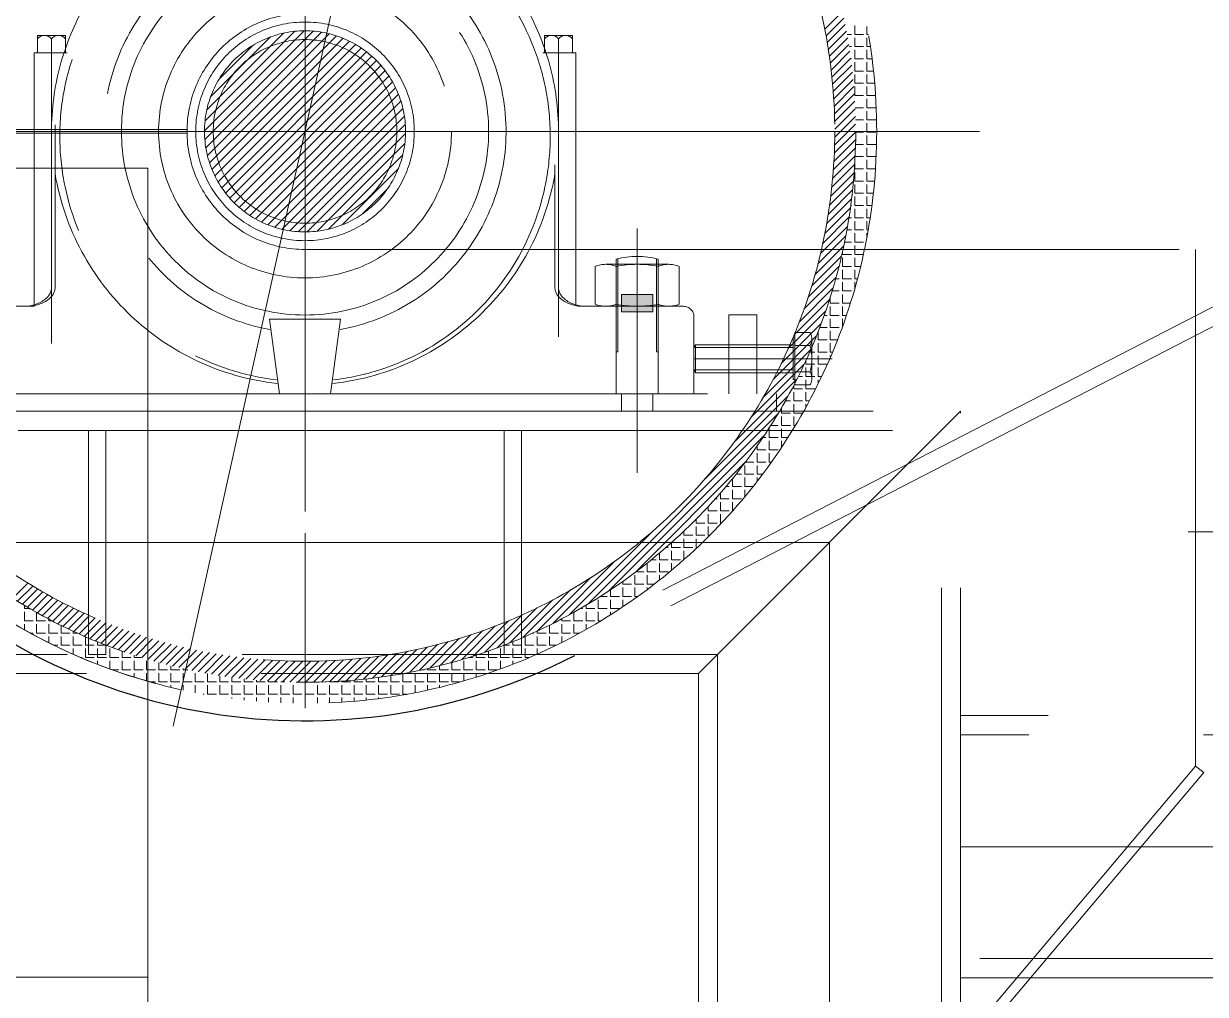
# Model space of a CAD drawing. Header units: inches. Extents: x 0 to 157513, y -28488 to 35640.
# Drawn here: x 10289 to 10965, y 19173 to 19728 of the extents above; entities that cross this region are included whole.
import ezdxf

# ---------------------------------------------------------------- set-up
doc = ezdxf.new("R2010")
doc.units = ezdxf.units.IN
doc.header["$LTSCALE"] = 400
doc.header["$MEASUREMENT"] = 0
doc.linetypes.add('PHANTOM', pattern=[2.5, 1.25, -0.25, 0.25, -0.25, 0.25, -0.25])
doc.layers.add('0-45-GRID MARKS', color=6, linetype='Continuous')
doc.layers.add('BF', color=8, linetype='PHANTOM')
doc.layers.add('BF STR', color=8, linetype='PHANTOM', lineweight=5)
doc.layers.add('R-OBJECT', color=2, linetype='Continuous', lineweight=20)

# ---------------------------------------------------------------- blocks, each defined once
blk = doc.blocks.new('611bf4 strgaele')
at = {"layer": 'BF STR'}
h = blk.add_hatch(dxfattribs=at)
h.set_pattern_fill('ANSI31', color=256, scale=30, style=0)
h.set_pattern_definition([(45, (-276722.4088, 33625.8015), (-2.6516504, 2.6516504), [])])
edge = h.paths.add_edge_path()
edge.add_arc((-269400.44, 33671.13), 57.5, 0, 360)
h = blk.add_hatch(color=256, dxfattribs=at)
h.paths.add_polyline_path([(-269219.44, 33577.88), (-269219.44, 33567.88), (-269210.44, 33567.88), (-269210.44, 33577.88)])
h.paths.add_polyline_path([(-269201.44, 33577.88), (-269210.44, 33577.88), (-269210.44, 33567.88), (-269201.44, 33567.88)])
for p, q in [((-269400.44, 34041.36, -169.38), (-269400.44, 33303.6, -169.38)), ((-269400.44, 33988.19, -169.38), (-269400.44, 33453.79, -169.38)), ((-269400.44, 33988.19, -169.38), (-269400.44, 33453.79, -169.38)), ((-269400.44, 33888.48, -169.38), (-269400.44, 33453.79, -169.38)), ((-269400.44, 33502.79, -169.38), (-269400.44, 33828.26, -169.38)), ((-269103.12, 33729.51, -169.38), (-269092.99, 33739.64, -169.38)), ((-269102.4, 33725.73, -169.38), (-269092.19, 33735.95, -169.38)), ((-269101.73, 33721.92, -169.38), (-269091.43, 33732.22, -169.38)), ((-269085.99, 33726.55, -169.38), (-269085.99, 33731.63, -169.38)), ((-269079, 33726.55, -169.38), (-269079, 33731.18, -169.38)), ((-269553.45, 33725.93, -169.38), (-269545.45, 33725.94, -169.38)), ((-269553.45, 33725.93, -169.38), (-269553.45, 33716.13, -169.38)), ((-269537.45, 33725.95, -169.38), (-269545.45, 33725.94, -169.38)), ((-269545.45, 33723.94, -169.38), (-269545.44, 33716.13, -169.38)), ((-269537.45, 33725.95, -169.38), (-269537.45, 33716.13, -169.38)), ((-269263.44, 33725.95, -169.38), (-269263.44, 33716.13, -169.38)), ((-269263.44, 33725.95, -169.38), (-269255.44, 33725.94, -169.38)), ((-269247.44, 33725.93, -169.38), (-269255.44, 33725.94, -169.38)), ((-269255.44, 33723.94, -169.38), (-269255.44, 33716.13, -169.38)), ((-269247.44, 33725.93, -169.38), (-269247.44, 33716.13, -169.38)), ((-269101.1, 33718.06, -169.38), (-269090.7, 33728.45, -169.38)), ((-269100.51, 33714.15, -169.38), (-269090.02, 33724.65, -169.38)), ((-269090.36, 33726.55, -169.38), (-269087.89, 33726.55, -169.38)), ((-269085.99, 33726.55, -169.38), (-269080.91, 33726.55, -169.38)), ((-269085.99, 33719.57, -169.38), (-269085.99, 33724.65, -169.38)), ((-269079, 33726.55, -169.38), (-269078.17, 33726.55, -169.38)), ((-269079, 33719.57, -169.38), (-269079, 33724.65, -169.38)), ((-269099.97, 33710.2, -169.38), (-269089.38, 33720.79, -169.38)), ((-269099.48, 33706.21, -169.38), (-269088.79, 33716.9, -169.38)), ((-269089.19, 33719.57, -169.38), (-269087.89, 33719.57, -169.38)), ((-269085.99, 33719.57, -169.38), (-269080.91, 33719.57, -169.38)), ((-269085.99, 33712.58, -169.38), (-269085.99, 33717.66, -169.38)), ((-269079, 33719.57, -169.38), (-269077.05, 33719.57, -169.38)), ((-269079, 33712.58, -169.38), (-269079, 33717.66, -169.38)), ((-269555.45, 33716.13, -169.38), (-269555.45, 33571.13, -169.38)), ((-269536.52, 33716.13, -169.38), (-269555.35, 33716.13, -169.38)), ((-269545.44, 33549.77, -169.38), (-269545.44, 33716.13, -169.38)), ((-269264.37, 33716.13, -169.38), (-269245.54, 33716.13, -169.38)), ((-269255.44, 33553.71, -169.38), (-269255.44, 33716.13, -169.38)), ((-269245.44, 33716.13, -169.38), (-269245.44, 33571.94, -169.38)), ((-269099.04, 33702.16, -169.38), (-269088.23, 33712.96, -169.38)), ((-269088.18, 33712.58, -169.38), (-269087.89, 33712.58, -169.38)), ((-269085.99, 33712.58, -169.38), (-269080.91, 33712.58, -169.38)), ((-269085.99, 33705.6, -169.38), (-269085.99, 33710.68, -169.38)), ((-269079, 33712.58, -169.38), (-269076.08, 33712.58, -169.38)), ((-269079, 33705.6, -169.38), (-269079, 33710.68, -169.38)), ((-269098.64, 33698.06, -169.38), (-269087.73, 33708.98, -169.38)), ((-269098.3, 33693.92, -169.38), (-269087.27, 33704.95, -169.38)), ((-269085.99, 33705.6, -169.38), (-269080.91, 33705.6, -169.38)), ((-269085.99, 33698.61, -169.38), (-269085.99, 33703.69, -169.38)), ((-269079, 33705.6, -169.38), (-269075.27, 33705.6, -169.38)), ((-269079, 33698.61, -169.38), (-269079, 33703.69, -169.38)), ((-269098.01, 33689.71, -169.38), (-269086.85, 33700.88, -169.38)), ((-269097.78, 33685.45, -169.38), (-269086.49, 33696.75, -169.38)), ((-269085.99, 33698.61, -169.38), (-269080.91, 33698.61, -169.38)), ((-269085.99, 33691.63, -169.38), (-269085.99, 33696.71, -169.38)), ((-269079, 33698.61, -169.38), (-269074.6, 33698.61, -169.38)), ((-269079, 33691.63, -169.38), (-269079, 33696.71, -169.38)), ((-269097.61, 33681.14, -169.38), (-269086.17, 33692.57, -169.38)), ((-269085.99, 33691.63, -169.38), (-269080.91, 33691.63, -169.38)), ((-269085.99, 33689.66, -169.38), (-269085.99, 33689.72, -169.38)), ((-269079, 33691.63, -169.38), (-269074.09, 33691.63, -169.38)), ((-269079, 33684.64, -169.38), (-269079, 33689.72, -169.38)), ((-269097.5, 33676.76, -169.38), (-269085.91, 33688.34, -169.38)), ((-269097.45, 33672.32, -169.38), (-269085.71, 33684.06, -169.38)), ((-269085.73, 33684.64, -169.38), (-269080.91, 33684.64, -169.38)), ((-269079, 33684.64, -169.38), (-269073.92, 33684.64, -169.38)), ((-269079, 33677.66, -169.38), (-269079, 33682.74, -169.38)), ((-269097.46, 33667.81, -169.38), (-269085.56, 33679.72, -169.38)), ((-269085.51, 33677.66, -169.38), (-269080.91, 33677.66, -169.38)), ((-269079, 33677.66, -169.38), (-269073.92, 33677.66, -169.38)), ((-269127.43, 33671.13, -169.38), (-270574.44, 33671.13, -169.38)), ((-269468.16, 33672.13, -169.38), (-270490.44, 33672.13, -169.38)), ((-269468.16, 33670.13, -169.38), (-270490.44, 33670.13, -169.38)), ((-269014.54, 33671.13, -169.38), (-269817.75, 33671.13, -169.38)), ((-269177.94, 33671.13, -169.38), (-269601.12, 33671.13, -169.38)), ((-269543.44, 33674.94, -169.38), (-269543.38, 33582.4, -169.38)), ((-269097.7, 33658.59, -169.38), (-269085.44, 33670.85, -169.38)), ((-269097.55, 33663.24, -169.38), (-269085.47, 33675.31, -169.38)), ((-269085.44, 33670.67, -169.38), (-269080.91, 33670.67, -169.38)), ((-269079, 33670.67, -169.38), (-269079, 33675.75, -169.38)), ((-269079, 33670.67, -169.38), (-269073.92, 33670.67, -169.38)), ((-269545.44, 33666.13, -169.38), (-269545.38, 33582.46, -169.38)), ((-269543.43, 33666.13, -169.38), (-269543.43, 33664.29, -169.38)), ((-269255.44, 33666.13, -169.38), (-269255.51, 33582.46, -169.38)), ((-269097.94, 33653.87, -169.38), (-269085.48, 33666.33, -169.38)), ((-269085.53, 33663.69, -169.38), (-269080.91, 33663.69, -169.38)), ((-269079, 33663.69, -169.38), (-269079, 33668.77, -169.38)), ((-269079, 33663.69, -169.38), (-269073.92, 33663.69, -169.38)), ((-269098.65, 33644.18, -169.38), (-269085.76, 33657.07, -169.38)), ((-269098.25, 33649.07, -169.38), (-269085.58, 33661.73, -169.38)), ((-269085.78, 33656.7, -169.38), (-269080.91, 33656.7, -169.38)), ((-269079, 33656.7, -169.38), (-269079, 33661.78, -169.38)), ((-269079, 33656.7, -169.38), (-269073.92, 33656.7, -169.38)), ((-269490.44, 33650.13, -169.38), (-270474.44, 33650.13, -169.38)), ((-269490.44, 33650.13, -169.38), (-269490.44, 32613.21, -161.48)), ((-269257.46, 33652.02, -169.38), (-269257.51, 33582.4, -169.38)), ((-269099.13, 33639.21, -169.38), (-269086.01, 33652.33, -169.38)), ((-269085.99, 33649.72, -169.38), (-269085.99, 33652.6, -169.38)), ((-269085.99, 33649.72, -169.38), (-269080.91, 33649.72, -169.38)), ((-269079, 33649.72, -169.38), (-269079, 33654.8, -169.38)), ((-269079, 33649.72, -169.38), (-269074.15, 33649.72, -169.38)), ((-269100.39, 33628.96, -169.38), (-269086.74, 33642.62, -169.38)), ((-269099.71, 33634.13, -169.38), (-269086.33, 33647.52, -169.38)), ((-269085.99, 33642.73, -169.38), (-269085.99, 33647.81, -169.38)), ((-269085.99, 33642.73, -169.38), (-269080.91, 33642.73, -169.38)), ((-269079, 33642.73, -169.38), (-269079, 33647.81, -169.38)), ((-269079, 33642.73, -169.38), (-269074.68, 33642.73, -169.38)), ((-268751.18, 33637.72, -169.38), (-269250.71, 33380.43, -10023.68)), ((-269101.18, 33623.68, -169.38), (-269087.23, 33637.64, -169.38)), ((-269085.99, 33635.75, -169.38), (-269085.99, 33640.83, -169.38)), ((-269085.99, 33635.75, -169.38), (-269080.91, 33635.75, -169.38)), ((-269079, 33635.75, -169.38), (-269079, 33640.83, -169.38)), ((-269079, 33635.75, -169.38), (-269075.36, 33635.75, -169.38)), ((-268746.6, 33628.83, -169.38), (-269246.13, 33371.54, -10023.68)), ((-269102.09, 33618.29, -169.38), (-269087.81, 33632.56, -169.38)), ((-269088.31, 33628.76, -169.38), (-269087.89, 33628.76, -169.38)), ((-269085.99, 33628.76, -169.38), (-269085.99, 33633.84, -169.38)), ((-269085.99, 33628.76, -169.38), (-269080.91, 33628.76, -169.38)), ((-269079, 33628.76, -169.38), (-269079, 33633.84, -169.38)), ((-269079, 33628.76, -169.38), (-269076.2, 33628.76, -169.38)), ((-269104.29, 33607.11, -169.38), (-269089.28, 33622.11, -169.38)), ((-269103.12, 33612.77, -169.38), (-269088.5, 33627.39, -169.38)), ((-269085.99, 33621.78, -169.38), (-269085.99, 33626.86, -169.38)), ((-269079, 33621.78, -169.38), (-269079, 33626.86, -169.38)), ((-269210.44, 33519.75, -169.38), (-269210.44, 33615.66, -169.38)), ((-269105.6, 33601.31, -169.38), (-269090.18, 33616.73, -169.38)), ((-269089.34, 33621.78, -169.38), (-269087.89, 33621.78, -169.38)), ((-269085.99, 33621.78, -169.38), (-269080.91, 33621.78, -169.38)), ((-269085.99, 33614.79, -169.38), (-269085.99, 33619.87, -169.38)), ((-269079, 33621.78, -169.38), (-269077.19, 33621.78, -169.38)), ((-269079, 33614.79, -169.38), (-269079, 33619.87, -169.38)), ((-269107.08, 33595.34, -169.38), (-269091.19, 33611.22, -169.38)), ((-269090.52, 33614.79, -169.38), (-269087.89, 33614.79, -169.38)), ((-269085.99, 33614.79, -169.38), (-269080.91, 33614.79, -169.38)), ((-269085.99, 33607.81, -169.38), (-269085.99, 33612.89, -169.38)), ((-269079, 33614.79, -169.38), (-269078.33, 33614.79, -169.38)), ((-269079, 33611.09, -169.38), (-269079, 33612.89, -169.38)), ((-269400.44, 33603.63, -169.38), (-268891.29, 33603.63, -169.38)), ((-269108.74, 33589.19, -169.38), (-269092.34, 33605.59, -169.38)), ((-269092.97, 33600.82, -169.38), (-269092.97, 33602.67, -169.38)), ((-269091.88, 33607.81, -169.38), (-269087.89, 33607.81, -169.38)), ((-269085.99, 33607.81, -169.38), (-269080.91, 33607.81, -169.38)), ((-269085.99, 33600.82, -169.38), (-269085.99, 33605.9, -169.38)), ((-268891.07, 33603.63, -169.38), (-268891.07, 33308.28, -169.38)), ((-269192.44, 33595.13, -169.38), (-269228.45, 33595.13, -169.38)), ((-269222.44, 33598.13, -169.38), (-269222.44, 33521.13, -169.38)), ((-269221.44, 33598.38, -169.38), (-269221.44, 33545.17, -169.38)), ((-269210.44, 33594.88, -169.38), (-269210.44, 33560.88, -169.38)), ((-269199.44, 33598.38, -169.38), (-269199.44, 33545.17, -169.38)), ((-269198.44, 33598.13, -169.38), (-269198.44, 33521.13, -169.38)), ((-269110.59, 33582.84, -169.38), (-269093.63, 33599.81, -169.38)), ((-269092.97, 33600.82, -169.38), (-269087.89, 33600.82, -169.38)), ((-269092.97, 33593.84, -169.38), (-269092.97, 33598.92, -169.38)), ((-269085.99, 33600.82, -169.38), (-269081.09, 33600.82, -169.38)), ((-269085.99, 33593.84, -169.38), (-269085.99, 33598.92, -169.38)), ((-269234.45, 33572.31, -169.38), (-269234.45, 33593.95, -169.38)), ((-269222.45, 33572.31, -169.38), (-269222.45, 33593.95, -169.38)), ((-269198.44, 33572.31, -169.38), (-269198.44, 33593.95, -169.38)), ((-269186.44, 33572.31, -169.38), (-269186.44, 33593.95, -169.38)), ((-269112.68, 33576.27, -169.38), (-269095.06, 33593.88, -169.38)), ((-269095.08, 33593.84, -169.38), (-269094.88, 33593.84, -169.38)), ((-269092.97, 33593.84, -169.38), (-269087.89, 33593.84, -169.38)), ((-269092.97, 33586.85, -169.38), (-269092.97, 33591.93, -169.38)), ((-269085.99, 33593.84, -169.38), (-269082.71, 33593.84, -169.38)), ((-269085.99, 33586.85, -169.38), (-269085.99, 33591.93, -169.38)), ((-269117.66, 33562.3, -169.38), (-269098.47, 33581.5, -169.38)), ((-269115.02, 33569.43, -169.38), (-269096.67, 33587.78, -169.38)), ((-269096.93, 33586.85, -169.38), (-269094.88, 33586.85, -169.38)), ((-269092.97, 33586.85, -169.38), (-269087.89, 33586.85, -169.38)), ((-269092.97, 33579.87, -169.38), (-269092.97, 33584.95, -169.38)), ((-269085.99, 33586.85, -169.38), (-269084.49, 33586.85, -169.38)), ((-269085.99, 33581.43, -169.38), (-269085.99, 33584.95, -169.38)), ((-269222.44, 33521.13, -169.38), (-269222.44, 33577.13, -169.38)), ((-269222.44, 33521.13, -169.38), (-269222.44, 33576.13, -169.38)), ((-269201.44, 33577.88, -169.38), (-269219.44, 33577.88, -169.38)), ((-269219.44, 33577.88, -169.38), (-269219.44, 33567.88, -169.38)), ((-269201.44, 33567.88, -169.38), (-269201.44, 33577.88, -169.38)), ((-269198.44, 33521.13, -169.38), (-269198.44, 33577.13, -169.38)), ((-269198.44, 33521.13, -169.38), (-269198.44, 33576.13, -169.38)), ((-269120.66, 33554.81, -169.38), (-269100.47, 33575, -169.38)), ((-269099.96, 33572.88, -169.38), (-269099.96, 33576.61, -169.38)), ((-269098.96, 33579.87, -169.38), (-269094.88, 33579.87, -169.38)), ((-269092.97, 33579.87, -169.38), (-269087.89, 33579.87, -169.38)), ((-269092.97, 33572.88, -169.38), (-269092.97, 33577.96, -169.38)), ((-269616.94, 33571.13, -169.38), (-269555.45, 33571.13, -169.38)), ((-269183.94, 33571.13, -169.38), (-269241.83, 33571.13, -169.38)), ((-269183.94, 33571.13, -169.38), (-269241.83, 33571.13, -169.38)), ((-269192.44, 33571.13, -169.38), (-269228.45, 33571.13, -169.38)), ((-269192.44, 33571.13, -169.38), (-269228.45, 33571.13, -169.38)), ((-269222.44, 33521.13, -169.38), (-269222.44, 33571.13, -169.38)), ((-269222.44, 33521.13, -169.38), (-269222.44, 33571.13, -169.38)), ((-269222.44, 33521.13, -169.38), (-269222.44, 33571.13, -169.38)), ((-269222.44, 33521.13, -169.38), (-269222.44, 33571.13, -169.38)), ((-269222.44, 33521.13, -169.38), (-269222.44, 33571.13, -169.38)), ((-269219.44, 33567.88, -169.38), (-269201.44, 33567.88, -169.38)), ((-269198.44, 33521.13, -169.38), (-269198.44, 33571.13, -169.38)), ((-269198.44, 33521.13, -169.38), (-269198.44, 33571.13, -169.38)), ((-269198.44, 33521.13, -169.38), (-269198.44, 33571.13, -169.38)), ((-269198.44, 33521.13, -169.38), (-269198.44, 33571.13, -169.38)), ((-269198.44, 33521.13, -169.38), (-269198.44, 33571.13, -169.38)), ((-269198.44, 33521.13, -169.38), (-269198.44, 33571.13, -169.38)), ((-269124.08, 33546.9, -169.38), (-269102.71, 33568.27, -169.38)), ((-269099.96, 33572.88, -169.38), (-269094.88, 33572.88, -169.38)), ((-269099.96, 33565.9, -169.38), (-269099.96, 33570.98, -169.38)), ((-269092.97, 33572.88, -169.38), (-269088.55, 33572.88, -169.38)), ((-269092.97, 33565.9, -169.38), (-269092.97, 33570.98, -169.38)), ((-269420.73, 33563.7, -169.38), (-269380.16, 33563.7, -169.38)), ((-269420.73, 33563.7, -169.38), (-269414.97, 33521.13, -169.38)), ((-269380.16, 33563.7, -169.38), (-269385.92, 33521.13, -169.38)), ((-269177.94, 33521.13, -169.38), (-269177.94, 33565.13, -169.38)), ((-269157.94, 33521.14, -169.38), (-269157.94, 33566.15, -169.38)), ((-269157.94, 33566.15, -169.38), (-269141.94, 33566.15, -169.38)), ((-269141.94, 33566.15, -169.38), (-269141.94, 33521.14, -169.38)), ((-269128.04, 33538.46, -169.38), (-269105.22, 33561.27, -169.38)), ((-269103.54, 33565.9, -169.38), (-269101.86, 33565.9, -169.38)), ((-269099.96, 33565.9, -169.38), (-269094.88, 33565.9, -169.38)), ((-269099.96, 33558.91, -169.38), (-269099.96, 33563.99, -169.38)), ((-269092.97, 33565.9, -169.38), (-269090.84, 33565.9, -169.38)), ((-269092.97, 33559.82, -169.38), (-269092.97, 33563.99, -169.38)), ((-269120.3, 33556.15, -169.38), (-269111.62, 33556.15, -169.38)), ((-269120.3, 33553, -169.38), (-269120.3, 33556.15, -169.38)), ((-269120.3, 33526.14, -169.38), (-269120.3, 33556.15, -169.38)), ((-269120.3, 33556.15, -169.38), (-269111.62, 33556.15, -169.38)), ((-269120.3, 33553, -169.38), (-269120.3, 33556.15, -169.38)), ((-269106.94, 33551.93, -169.38), (-269106.94, 33556.75, -169.38)), ((-269106.11, 33558.91, -169.38), (-269101.86, 33558.91, -169.38)), ((-269099.96, 33558.91, -169.38), (-269094.88, 33558.91, -169.38)), ((-269099.96, 33551.93, -169.38), (-269099.96, 33557.01, -169.38)), ((-269177.94, 33547.55, -169.38), (-269177.14, 33549.15, -169.38)), ((-269177.14, 33549.15, -169.38), (-269157.94, 33549.15, -169.38)), ((-269177.14, 33549.15, -169.38), (-269177.14, 33533.15, -169.38)), ((-269136.61, 33549.15, -169.38), (-269157.94, 33549.15, -169.38)), ((-269136.61, 33549.15, -169.38), (-269121.28, 33549.15, -169.38)), ((-269132.67, 33529.33, -169.38), (-269108.05, 33553.95, -169.38)), ((-269121.28, 33529.29, -169.38), (-269121.28, 33553, -169.38)), ((-269121.28, 33553, -169.38), (-269120.3, 33553, -169.38)), ((-269121.28, 33529.29, -169.38), (-269121.28, 33553, -169.38)), ((-269121.28, 33553, -169.38), (-269120.3, 33553, -169.38)), ((-269121.28, 33549.15, -169.38), (-269121.28, 33533.15, -169.38)), ((-269121.28, 33549.15, -169.38), (-269121.28, 33533.15, -169.38)), ((-269120.3, 33548.65, -169.38), (-269111.62, 33548.65, -169.38)), ((-269120.3, 33548.65, -169.38), (-269111.62, 33548.65, -169.38)), ((-269110.51, 33529.89, -169.38), (-269110.51, 33552.4, -169.38)), ((-269110.51, 33529.89, -169.38), (-269110.51, 33552.4, -169.38)), ((-269108.87, 33551.93, -169.38), (-269108.85, 33551.93, -169.38)), ((-269106.94, 33551.93, -169.38), (-269101.86, 33551.93, -169.38)), ((-269106.94, 33544.94, -169.38), (-269106.94, 33550.02, -169.38)), ((-269099.96, 33551.93, -169.38), (-269095.95, 33551.93, -169.38)), ((-269099.96, 33544.94, -169.38), (-269099.96, 33550.02, -169.38)), ((-269221.44, 33545.17, -169.38), (-269222.44, 33545.17, -169.38)), ((-269199.44, 33545.17, -169.38), (-269198.44, 33545.17, -169.38)), ((-269177.94, 33547.55, -169.38), (-269121.28, 33547.55, -169.38)), ((-269177.94, 33547.55, -169.38), (-269177.94, 33534.75, -169.38)), ((-269177.94, 33541.15, -169.38), (-269112.05, 33541.15, -169.38)), ((-269177.94, 33541.15, -169.38), (-269121.28, 33541.15, -169.38)), ((-269164.61, 33541.15, -169.38), (-269123.28, 33541.15, -169.38)), ((-269157.94, 33541.15, -169.38), (-269105.94, 33541.15, -169.38)), ((-269152.95, 33541.15, -169.38), (-269098.89, 33541.15, -169.38)), ((-269152.95, 33541.15, -169.38), (-269098.89, 33541.15, -169.38)), ((-269138.25, 33519.26, -169.38), (-269111.25, 33546.26, -169.38)), ((-269111.83, 33544.94, -169.38), (-269108.85, 33544.94, -169.38)), ((-269106.94, 33544.94, -169.38), (-269101.86, 33544.94, -169.38)), ((-269106.94, 33537.96, -169.38), (-269106.94, 33543.04, -169.38)), ((-269099.96, 33544.94, -169.38), (-269098.77, 33544.94, -169.38)), ((-269099.96, 33542.14, -169.38), (-269099.96, 33543.04, -169.38)), ((-269210.44, 33540.36, -169.38), (-269210.44, 33475.93, -169.38)), ((-269177.94, 33534.75, -169.38), (-269121.28, 33534.75, -169.38)), ((-269177.94, 33534.75, -169.38), (-269177.14, 33533.15, -169.38)), ((-269145.26, 33507.77, -169.38), (-269114.91, 33538.12, -169.38)), ((-269113.93, 33537.96, -169.38), (-269113.93, 33540.23, -169.38)), ((-269113.93, 33537.96, -169.38), (-269108.85, 33537.96, -169.38)), ((-269113.93, 33530.97, -169.38), (-269113.93, 33536.05, -169.38)), ((-269106.94, 33537.96, -169.38), (-269101.86, 33537.96, -169.38)), ((-269106.94, 33530.97, -169.38), (-269106.94, 33536.05, -169.38)), ((-269177.14, 33533.15, -169.38), (-269157.94, 33533.15, -169.38)), ((-269136.61, 33533.15, -169.38), (-269157.94, 33533.15, -169.38)), ((-269154.82, 33493.71, -169.38), (-269119.13, 33529.4, -169.38)), ((-269136.61, 33533.15, -169.38), (-269121.28, 33533.15, -169.38)), ((-269121.28, 33529.29, -169.38), (-269120.3, 33529.29, -169.38)), ((-269121.28, 33529.29, -169.38), (-269120.3, 33529.29, -169.38)), ((-269120.3, 33533.64, -169.38), (-269111.62, 33533.64, -169.38)), ((-269120.3, 33533.64, -169.38), (-269111.62, 33533.64, -169.38)), ((-269120.3, 33529.29, -169.38), (-269120.3, 33526.14, -169.38)), ((-269118.35, 33530.97, -169.38), (-269115.83, 33530.97, -169.38)), ((-269113.93, 33530.97, -169.38), (-269108.85, 33530.97, -169.38)), ((-269113.93, 33523.99, -169.38), (-269113.93, 33529.07, -169.38)), ((-269106.94, 33530.97, -169.38), (-269105.01, 33530.97, -169.38)), ((-269106.94, 33526.96, -169.38), (-269106.94, 33529.07, -169.38)), ((-269670.19, 33521.13, -169.38), (-269130.69, 33521.13, -169.38)), ((-269177.94, 33521.13, -169.38), (-269622.94, 33521.13, -169.38)), ((-269219.44, 33521.14, -169.38), (-269219.44, 33511.14, -169.38)), ((-269201.44, 33521.14, -169.38), (-269201.44, 33511.14, -169.38)), ((-269130.69, 33521.13, -169.38), (-269130.69, 33511.13, -169.38)), ((-269120.91, 33523.99, -169.38), (-269120.91, 33525.92, -169.38)), ((-269120.91, 33523.99, -169.38), (-269115.83, 33523.99, -169.38)), ((-269120.91, 33517, -169.38), (-269120.91, 33522.08, -169.38)), ((-269120.3, 33526.14, -169.38), (-269111.62, 33526.14, -169.38)), ((-269113.93, 33523.99, -169.38), (-269108.85, 33523.99, -169.38)), ((-269113.93, 33517, -169.38), (-269113.93, 33522.08, -169.38)), ((-269172.25, 33471.8, -169.38), (-269124.1, 33519.95, -169.38)), ((-269125.73, 33517, -169.38), (-269122.82, 33517, -169.38)), ((-269120.91, 33517, -169.38), (-269115.83, 33517, -169.38)), ((-269120.91, 33510.02, -169.38), (-269120.91, 33515.1, -169.38)), ((-269113.93, 33517, -169.38), (-269112.05, 33517, -169.38)), ((-269113.93, 33513.53, -169.38), (-269113.93, 33515.1, -169.38)), ((-270575.44, 33511.13, -169.38), (-269025.44, 33511.13, -169.38)), ((-269130.69, 33511.13, -169.38), (-269670.19, 33511.13, -169.38)), ((-269238.76, 33400.79, -169.38), (-269130.11, 33509.45, -169.38)), ((-269025.44, 33511.13, -169.38), (-269175.45, 33361.13, -169.38)), ((-269127.9, 33510.02, -169.38), (-269127.9, 33513.19, -169.38)), ((-269127.9, 33510.02, -169.38), (-269122.82, 33510.02, -169.38)), ((-269127.9, 33503.03, -169.38), (-269127.9, 33508.11, -169.38)), ((-269120.91, 33510.02, -169.38), (-269115.89, 33510.02, -169.38)), ((-269120.91, 33503.03, -169.38), (-269120.91, 33508.11, -169.38)), ((-269025.44, 32910.06, -169.38), (-269025.44, 33511.13, -169.38)), ((-269134.88, 33496.05, -169.38), (-269134.88, 33501.13, -169.38)), ((-269134.05, 33503.03, -169.38), (-269129.8, 33503.03, -169.38)), ((-269127.9, 33503.03, -169.38), (-269122.82, 33503.03, -169.38)), ((-269127.9, 33496.05, -169.38), (-269127.9, 33501.13, -169.38)), ((-269120.91, 33503.03, -169.38), (-269119.96, 33503.03, -169.38)), ((-270564.44, 33500.13, -169.38), (-269036.44, 33500.13, -169.38)), ((-269514.3, 33500.13, -169.38), (-269524.3, 33500.13, -169.38)), ((-269524.3, 33500.13, -169.38), (-269524.3, 33372.13, -169.38)), ((-269514.3, 33372.13, -169.38), (-269514.3, 33500.13, -169.38)), ((-269286.59, 33500.13, -169.38), (-269276.59, 33500.13, -169.38)), ((-269286.59, 33372.13, -169.38), (-269286.59, 33500.13, -169.38)), ((-269276.59, 33500.13, -169.38), (-269276.59, 33372.13, -169.38)), ((-269226.64, 33408.42, -169.38), (-269137.73, 33497.33, -169.38)), ((-269138.59, 33496.05, -169.38), (-269136.79, 33496.05, -169.38)), ((-269134.88, 33496.05, -169.38), (-269129.8, 33496.05, -169.38)), ((-269134.88, 33489.06, -169.38), (-269134.88, 33494.14, -169.38)), ((-269127.9, 33496.05, -169.38), (-269124.27, 33496.05, -169.38)), ((-269127.9, 33490.44, -169.38), (-269127.9, 33494.14, -169.38)), ((-269036.44, 32910.06, -169.38), (-269036.44, 33500.13, -169.38)), ((-269141.87, 33489.06, -169.38), (-269141.87, 33491.23, -169.38)), ((-269141.87, 33489.06, -169.38), (-269136.79, 33489.06, -169.38)), ((-269141.87, 33482.08, -169.38), (-269141.87, 33487.16, -169.38)), ((-269134.88, 33489.06, -169.38), (-269129.8, 33489.06, -169.38)), ((-269134.88, 33482.08, -169.38), (-269134.88, 33487.16, -169.38)), ((-269211.43, 33419.14, -169.38), (-269148.46, 33482.12, -169.38)), ((-269148.85, 33475.09, -169.38), (-269148.85, 33480.17, -169.38)), ((-269148.49, 33482.08, -169.38), (-269143.77, 33482.08, -169.38)), ((-269141.87, 33482.08, -169.38), (-269136.79, 33482.08, -169.38)), ((-269141.87, 33475.09, -169.38), (-269141.87, 33480.17, -169.38)), ((-269134.88, 33482.08, -169.38), (-269133.64, 33482.08, -169.38)), ((-269153.88, 33475.09, -169.38), (-269150.76, 33475.09, -169.38)), ((-269148.85, 33475.09, -169.38), (-269143.77, 33475.09, -169.38)), ((-269141.87, 33475.09, -169.38), (-269138.73, 33475.09, -169.38)), ((-269159.6, 33468.11, -169.38), (-269157.74, 33468.11, -169.38)), ((-269155.84, 33468.11, -169.38), (-269155.84, 33472.65, -169.38)), ((-269155.84, 33468.11, -169.38), (-269150.76, 33468.11, -169.38)), ((-269148.85, 33468.11, -169.38), (-269148.85, 33473.19, -169.38)), ((-269148.85, 33468.11, -169.38), (-269144.11, 33468.11, -169.38)), ((-269141.87, 33470.96, -169.38), (-269141.87, 33473.19, -169.38)), ((-269165.67, 33461.12, -169.38), (-269164.73, 33461.12, -169.38)), ((-269162.82, 33461.12, -169.38), (-269162.82, 33464.34, -169.38)), ((-269162.82, 33461.12, -169.38), (-269157.74, 33461.12, -169.38)), ((-269155.84, 33461.12, -169.38), (-269155.84, 33466.2, -169.38)), ((-269155.84, 33461.12, -169.38), (-269150.76, 33461.12, -169.38)), ((-269148.85, 33462.25, -169.38), (-269148.85, 33466.2, -169.38)), ((-269172.11, 33454.14, -169.38), (-269171.71, 33454.14, -169.38)), ((-269169.81, 33454.14, -169.38), (-269169.81, 33456.58, -169.38)), ((-269169.81, 33454.14, -169.38), (-269164.73, 33454.14, -169.38)), ((-269162.82, 33454.14, -169.38), (-269162.82, 33459.22, -169.38)), ((-269162.82, 33454.14, -169.38), (-269157.74, 33454.14, -169.38)), ((-269155.84, 33454.14, -169.38), (-269155.84, 33459.22, -169.38)), ((-269155.84, 33454.14, -169.38), (-269155.82, 33454.14, -169.38)), ((-269178.96, 33447.15, -169.38), (-269178.7, 33447.15, -169.38)), ((-269176.79, 33447.15, -169.38), (-269176.79, 33449.31, -169.38)), ((-269176.79, 33447.15, -169.38), (-269171.71, 33447.15, -169.38)), ((-269169.81, 33447.15, -169.38), (-269169.81, 33452.23, -169.38)), ((-269169.81, 33447.15, -169.38), (-269164.73, 33447.15, -169.38)), ((-269162.82, 33447.15, -169.38), (-269162.82, 33452.23, -169.38)), ((-269162.82, 33447.15, -169.38), (-269162.2, 33447.15, -169.38)), ((-269249.26, 33394.79, -169.38), (-269201.11, 33442.94, -169.38)), ((-269186.25, 33440.17, -169.38), (-269185.68, 33440.17, -169.38)), ((-269183.78, 33440.17, -169.38), (-269183.78, 33442.48, -169.38)), ((-269183.78, 33440.17, -169.38), (-269178.7, 33440.17, -169.38)), ((-269176.79, 33440.17, -169.38), (-269176.79, 33445.25, -169.38)), ((-269176.79, 33440.17, -169.38), (-269171.71, 33440.17, -169.38)), ((-269169.81, 33440.17, -169.38), (-269169.81, 33445.25, -169.38)), ((-269169.81, 33440.17, -169.38), (-269168.96, 33440.17, -169.38)), ((-268395.25, 33442.14, -169.38), (-268920.75, 33442.14, -169.38)), ((-269100.45, 33436.13, -169.38), (-270500.44, 33436.13, -169.38)), ((-269194.04, 33433.18, -169.38), (-269192.67, 33433.18, -169.38)), ((-269190.76, 33433.18, -169.38), (-269190.76, 33436.06, -169.38)), ((-269190.76, 33433.18, -169.38), (-269185.68, 33433.18, -169.38)), ((-269183.78, 33433.18, -169.38), (-269183.78, 33438.26, -169.38)), ((-269183.78, 33433.18, -169.38), (-269178.7, 33433.18, -169.38)), ((-269176.79, 33433.18, -169.38), (-269176.79, 33438.26, -169.38)), ((-269176.79, 33433.18, -169.38), (-269176.15, 33433.18, -169.38)), ((-269100.44, 33436.13, -169.38), (-269100.44, 32897.99, -169.38)), ((-269202.38, 33426.2, -169.38), (-269199.65, 33426.2, -169.38)), ((-269197.75, 33426.2, -169.38), (-269197.75, 33430.01, -169.38)), ((-269197.75, 33426.2, -169.38), (-269192.67, 33426.2, -169.38)), ((-269190.76, 33426.2, -169.38), (-269190.76, 33431.28, -169.38)), ((-269190.76, 33426.2, -169.38), (-269185.68, 33426.2, -169.38)), ((-269183.78, 33426.21, -169.38), (-269183.78, 33431.28, -169.38)), ((-269258.72, 33389.82, -169.38), (-269223.03, 33425.51, -169.38)), ((-269211.34, 33419.21, -169.38), (-269206.64, 33419.21, -169.38)), ((-269204.73, 33419.21, -169.38), (-269204.73, 33424.29, -169.38)), ((-269204.73, 33419.21, -169.38), (-269199.65, 33419.21, -169.38)), ((-269197.75, 33419.21, -169.38), (-269197.75, 33424.29, -169.38)), ((-269197.75, 33419.21, -169.38), (-269192.67, 33419.21, -169.38)), ((-269190.76, 33420.21, -169.38), (-269190.76, 33424.29, -169.38)), ((-269567.65, 33404.17, -169.38), (-269558.93, 33412.89, -169.38)), ((-269267.43, 33385.6, -169.38), (-269237.08, 33415.95, -169.38)), ((-269218.7, 33412.23, -169.38), (-269218.7, 33413.85, -169.38)), ((-269211.72, 33412.23, -169.38), (-269211.72, 33417.31, -169.38)), ((-269204.73, 33412.23, -169.38), (-269204.73, 33417.31, -169.38)), ((-269197.75, 33414.53, -169.38), (-269197.75, 33417.31, -169.38)), ((-269564.88, 33402.46, -169.38), (-269556.14, 33411.19, -169.38)), ((-269562.08, 33400.76, -169.38), (-269553.32, 33409.52, -169.38)), ((-269559.26, 33399.1, -169.38), (-269550.47, 33407.88, -169.38)), ((-269556.41, 33397.45, -169.38), (-269547.6, 33406.27, -169.38)), ((-269275.57, 33381.94, -169.38), (-269248.57, 33408.94, -169.38)), ((-269225.69, 33405.24, -169.38), (-269225.69, 33409.05, -169.38)), ((-269221.02, 33412.23, -169.38), (-269220.61, 33412.23, -169.38)), ((-269218.7, 33412.23, -169.38), (-269213.62, 33412.23, -169.38)), ((-269218.7, 33405.24, -169.38), (-269218.7, 33410.32, -169.38)), ((-269211.72, 33412.23, -169.38), (-269206.64, 33412.23, -169.38)), ((-269211.72, 33405.24, -169.38), (-269211.72, 33410.32, -169.38)), ((-269204.73, 33412.23, -169.38), (-269200.7, 33412.23, -169.38)), ((-269204.73, 33409.17, -169.38), (-269204.73, 33410.32, -169.38)), ((-269560.97, 33398.26, -169.38), (-269560.97, 33400.1, -169.38)), ((-269553.54, 33395.84, -169.38), (-269544.7, 33404.67, -169.38)), ((-269550.64, 33394.24, -169.38), (-269541.77, 33403.11, -169.38)), ((-269547.71, 33392.68, -169.38), (-269538.82, 33401.57, -169.38)), ((-269544.76, 33391.14, -169.38), (-269535.84, 33400.06, -169.38)), ((-269283.26, 33378.74, -169.38), (-269258.64, 33403.36, -169.38)), ((-269239.66, 33398.26, -169.38), (-269239.66, 33400.26, -169.38)), ((-269232.67, 33398.26, -169.38), (-269232.67, 33403.34, -169.38)), ((-269231.55, 33405.24, -169.38), (-269227.59, 33405.24, -169.38)), ((-269225.69, 33405.24, -169.38), (-269220.61, 33405.24, -169.38)), ((-269225.69, 33398.26, -169.38), (-269225.69, 33403.34, -169.38)), ((-269218.7, 33405.24, -169.38), (-269213.62, 33405.24, -169.38)), ((-269218.7, 33399.29, -169.38), (-269218.7, 33403.34, -169.38)), ((-269211.72, 33405.24, -169.38), (-269210.1, 33405.24, -169.38)), ((-269560.97, 33398.26, -169.38), (-269557.81, 33398.26, -169.38)), ((-269560.97, 33391.27, -169.38), (-269560.97, 33396.35, -169.38)), ((-269553.98, 33391.27, -169.38), (-269553.98, 33396.09, -169.38)), ((-269547, 33391.27, -169.38), (-269547, 33392.3, -169.38)), ((-269541.79, 33389.62, -169.38), (-269532.83, 33398.58, -169.38)), ((-269538.79, 33388.14, -169.38), (-269529.79, 33397.13, -169.38)), ((-269535.76, 33386.68, -169.38), (-269526.73, 33395.7, -169.38)), ((-269532.7, 33385.24, -169.38), (-269523.64, 33394.31, -169.38)), ((-269529.62, 33383.84, -169.38), (-269520.51, 33392.94, -169.38)), ((-269297.58, 33373.4, -169.38), (-269276.21, 33394.77, -169.38)), ((-269290.58, 33375.91, -169.38), (-269267.77, 33398.72, -169.38)), ((-269253.63, 33391.27, -169.38), (-269253.63, 33392.44, -169.38)), ((-269246.64, 33391.27, -169.38), (-269246.64, 33396.23, -169.38)), ((-269243.08, 33398.26, -169.38), (-269241.56, 33398.26, -169.38)), ((-269239.66, 33398.26, -169.38), (-269234.58, 33398.26, -169.38)), ((-269239.66, 33391.27, -169.38), (-269239.66, 33396.35, -169.38)), ((-269232.67, 33398.26, -169.38), (-269227.59, 33398.26, -169.38)), ((-269232.67, 33391.27, -169.38), (-269232.67, 33396.35, -169.38)), ((-269225.69, 33398.26, -169.38), (-269220.61, 33398.26, -169.38)), ((-269225.69, 33394.75, -169.38), (-269225.69, 33396.35, -169.38)), ((-269560.97, 33391.27, -169.38), (-269555.89, 33391.27, -169.38)), ((-269560.97, 33386.25, -169.38), (-269560.97, 33389.37, -169.38)), ((-269553.98, 33391.27, -169.38), (-269548.9, 33391.27, -169.38)), ((-269553.98, 33384.29, -169.38), (-269553.98, 33389.37, -169.38)), ((-269547, 33391.27, -169.38), (-269545.02, 33391.27, -169.38)), ((-269547, 33384.29, -169.38), (-269547, 33389.37, -169.38)), ((-269540.01, 33384.29, -169.38), (-269540.01, 33388.74, -169.38)), ((-269533.03, 33384.29, -169.38), (-269533.03, 33385.4, -169.38)), ((-269526.5, 33382.46, -169.38), (-269517.36, 33391.6, -169.38)), ((-269523.37, 33381.11, -169.38), (-269514.18, 33390.29, -169.38)), ((-269520.2, 33379.78, -169.38), (-269510.97, 33389.01, -169.38)), ((-269517, 33378.49, -169.38), (-269507.73, 33387.76, -169.38)), ((-269513.77, 33377.23, -169.38), (-269504.46, 33386.54, -169.38)), ((-269510.52, 33375.99, -169.38), (-269501.15, 33385.36, -169.38)), ((-269317.09, 33367.36, -169.38), (-269298.74, 33385.71, -169.38)), ((-269310.81, 33369.16, -169.38), (-269291.61, 33388.35, -169.38)), ((-269304.32, 33371.16, -169.38), (-269284.13, 33391.35, -169.38)), ((-269267.6, 33384.29, -169.38), (-269267.6, 33385.52, -169.38)), ((-269260.61, 33384.29, -169.38), (-269260.61, 33388.87, -169.38)), ((-269255.87, 33391.27, -169.38), (-269255.53, 33391.27, -169.38)), ((-269253.63, 33391.27, -169.38), (-269248.55, 33391.27, -169.38)), ((-269253.63, 33384.29, -169.38), (-269253.63, 33389.37, -169.38)), ((-269246.64, 33391.27, -169.38), (-269241.56, 33391.27, -169.38)), ((-269246.64, 33384.29, -169.38), (-269246.64, 33389.37, -169.38)), ((-269239.66, 33391.27, -169.38), (-269234.58, 33391.27, -169.38)), ((-269239.66, 33386.39, -169.38), (-269239.66, 33389.37, -169.38)), ((-269232.67, 33391.27, -169.38), (-269231.31, 33391.27, -169.38)), ((-269557.44, 33384.29, -169.38), (-269555.89, 33384.29, -169.38)), ((-269553.98, 33384.29, -169.38), (-269548.9, 33384.29, -169.38)), ((-269547, 33384.29, -169.38), (-269541.92, 33384.29, -169.38)), ((-269547, 33378.81, -169.38), (-269547, 33382.38, -169.38)), ((-269540.01, 33384.29, -169.38), (-269534.93, 33384.29, -169.38)), ((-269540.01, 33377.3, -169.38), (-269540.01, 33382.38, -169.38)), ((-269533.03, 33384.29, -169.38), (-269530.62, 33384.29, -169.38)), ((-269533.03, 33377.3, -169.38), (-269533.03, 33382.38, -169.38)), ((-269526.04, 33377.3, -169.38), (-269526.04, 33382.26, -169.38)), ((-269519.06, 33377.3, -169.38), (-269519.06, 33379.32, -169.38)), ((-269507.23, 33374.79, -169.38), (-269497.82, 33384.2, -169.38)), ((-269503.92, 33373.61, -169.38), (-269494.45, 33383.08, -169.38)), ((-269500.57, 33372.47, -169.38), (-269491.04, 33382, -169.38)), ((-269497.19, 33371.36, -169.38), (-269487.61, 33380.94, -169.38)), ((-269493.78, 33370.28, -169.38), (-269484.14, 33379.92, -169.38)), ((-269490.34, 33369.23, -169.38), (-269480.63, 33378.94, -169.38)), ((-269334.9, 33363.03, -169.38), (-269318.5, 33379.42, -169.38)), ((-269329.12, 33364.31, -169.38), (-269312.15, 33381.28, -169.38)), ((-269323.19, 33365.75, -169.38), (-269305.58, 33383.37, -169.38)), ((-269281.57, 33377.3, -169.38), (-269281.57, 33379.42, -169.38)), ((-269274.58, 33377.3, -169.38), (-269274.58, 33382.37, -169.38)), ((-269270.27, 33384.29, -169.38), (-269269.5, 33384.29, -169.38)), ((-269267.6, 33384.29, -169.38), (-269262.52, 33384.29, -169.38)), ((-269267.6, 33377.3, -169.38), (-269267.6, 33382.38, -169.38)), ((-269260.61, 33384.29, -169.38), (-269255.53, 33384.29, -169.38)), ((-269260.61, 33377.3, -169.38), (-269260.61, 33382.38, -169.38)), ((-269253.63, 33384.29, -169.38), (-269248.55, 33384.29, -169.38)), ((-269253.63, 33378.94, -169.38), (-269253.63, 33382.38, -169.38)), ((-269246.64, 33384.29, -169.38), (-269243.45, 33384.29, -169.38)), ((-270436.44, 33372.13, -169.38), (-269164.45, 33372.13, -169.38)), ((-269543.94, 33377.3, -169.38), (-269541.92, 33377.3, -169.38)), ((-269540.01, 33377.3, -169.38), (-269534.93, 33377.3, -169.38)), ((-269533.03, 33377.3, -169.38), (-269527.95, 33377.3, -169.38)), ((-269533.03, 33372.22, -169.38), (-269533.03, 33375.4, -169.38)), ((-269526.04, 33377.3, -169.38), (-269520.96, 33377.3, -169.38)), ((-269526.04, 33370.32, -169.38), (-269526.04, 33375.4, -169.38)), ((-269524.3, 33372.13, -169.38), (-269514.3, 33372.13, -169.38)), ((-269519.06, 33377.3, -169.38), (-269513.98, 33377.3, -169.38)), ((-269519.06, 33370.32, -169.38), (-269519.06, 33375.4, -169.38)), ((-269512.07, 33370.32, -169.38), (-269512.07, 33375.4, -169.38)), ((-269505.09, 33370.32, -169.38), (-269505.09, 33374.02, -169.38)), ((-269486.86, 33368.22, -169.38), (-269477.09, 33377.99, -169.38)), ((-269483.35, 33367.24, -169.38), (-269473.51, 33377.08, -169.38)), ((-269479.81, 33366.29, -169.38), (-269469.9, 33376.2, -169.38)), ((-269476.23, 33365.38, -169.38), (-269466.25, 33375.36, -169.38)), ((-269472.61, 33364.51, -169.38), (-269462.55, 33374.57, -169.38)), ((-269468.96, 33363.67, -169.38), (-269458.82, 33373.81, -169.38)), ((-269465.26, 33362.87, -169.38), (-269455.05, 33373.09, -169.38)), ((-269461.54, 33362.11, -169.38), (-269451.23, 33372.42, -169.38)), ((-269366.95, 33357.92, -169.38), (-269352.99, 33371.87, -169.38)), ((-269361.87, 33358.5, -169.38), (-269347.6, 33372.78, -169.38)), ((-269356.7, 33359.19, -169.38), (-269342.08, 33373.81, -169.38)), ((-269351.43, 33359.97, -169.38), (-269336.42, 33374.97, -169.38)), ((-269346.04, 33360.87, -169.38), (-269330.62, 33376.29, -169.38)), ((-269340.53, 33361.88, -169.38), (-269324.65, 33377.77, -169.38)), ((-269295.54, 33370.32, -169.38), (-269295.54, 33374.11, -169.38)), ((-269288.55, 33370.32, -169.38), (-269288.55, 33375.4, -169.38)), ((-269286.92, 33377.3, -169.38), (-269283.47, 33377.3, -169.38)), ((-269276.59, 33372.13, -169.38), (-269286.59, 33372.13, -169.38)), ((-269281.57, 33377.3, -169.38), (-269276.49, 33377.3, -169.38)), ((-269281.57, 33370.32, -169.38), (-269281.57, 33375.4, -169.38)), ((-269274.58, 33377.3, -169.38), (-269269.5, 33377.3, -169.38)), ((-269274.58, 33370.32, -169.38), (-269274.58, 33375.4, -169.38)), ((-269267.6, 33377.3, -169.38), (-269262.52, 33377.3, -169.38)), ((-269267.6, 33372.33, -169.38), (-269267.6, 33375.4, -169.38)), ((-269260.61, 33377.3, -169.38), (-269256.94, 33377.3, -169.38)), ((-269164.44, 32910.06, -169.38), (-269164.44, 33372.13, -169.38)), ((-269528.66, 33370.32, -169.38), (-269527.95, 33370.32, -169.38)), ((-269526.04, 33370.32, -169.38), (-269520.96, 33370.32, -169.38)), ((-269519.06, 33370.32, -169.38), (-269513.98, 33370.32, -169.38)), ((-269519.06, 33366.4, -169.38), (-269519.06, 33368.41, -169.38)), ((-269512.07, 33370.32, -169.38), (-269506.99, 33370.32, -169.38)), ((-269512.07, 33363.78, -169.38), (-269512.07, 33368.41, -169.38)), ((-269505.09, 33370.32, -169.38), (-269500.01, 33370.32, -169.38)), ((-269505.09, 33363.33, -169.38), (-269505.09, 33368.41, -169.38)), ((-269498.1, 33370.32, -169.38), (-269498.1, 33371.65, -169.38)), ((-269498.1, 33370.32, -169.38), (-269493.9, 33370.32, -169.38)), ((-269498.1, 33363.33, -169.38), (-269498.1, 33368.41, -169.38)), ((-269491.12, 33363.33, -169.38), (-269491.12, 33368.41, -169.38)), ((-269484.13, 33363.33, -169.38), (-269484.13, 33367.45, -169.38)), ((-269477.15, 33363.33, -169.38), (-269477.15, 33365.61, -169.38)), ((-269457.77, 33361.39, -169.38), (-269447.37, 33371.79, -169.38)), ((-269453.96, 33360.71, -169.38), (-269443.47, 33371.2, -169.38)), ((-269450.11, 33360.07, -169.38), (-269439.52, 33370.66, -169.38)), ((-269446.21, 33359.48, -169.38), (-269435.52, 33370.17, -169.38)), ((-269442.28, 33358.92, -169.38), (-269431.47, 33369.73, -169.38)), ((-269438.29, 33358.42, -169.38), (-269427.38, 33369.33, -169.38)), ((-269434.26, 33357.95, -169.38), (-269423.23, 33368.99, -169.38)), ((-269430.19, 33357.54, -169.38), (-269419.02, 33368.7, -169.38)), ((-269426.06, 33357.18, -169.38), (-269414.77, 33368.47, -169.38)), ((-269421.88, 33356.86, -169.38), (-269410.45, 33368.3, -169.38)), ((-269417.65, 33356.6, -169.38), (-269406.07, 33368.19, -169.38)), ((-269413.37, 33356.4, -169.38), (-269401.63, 33368.14, -169.38)), ((-269409.03, 33356.25, -169.38), (-269397.13, 33368.15, -169.38)), ((-269404.63, 33356.16, -169.38), (-269392.55, 33368.24, -169.38)), ((-269400.16, 33356.13, -169.38), (-269387.9, 33368.39, -169.38)), ((-269395.64, 33356.17, -169.38), (-269383.18, 33368.63, -169.38)), ((-269391.04, 33356.27, -169.38), (-269378.38, 33368.94, -169.38)), ((-269386.38, 33356.45, -169.38), (-269373.49, 33369.33, -169.38)), ((-269381.64, 33356.69, -169.38), (-269368.52, 33369.82, -169.38)), ((-269376.83, 33357.02, -169.38), (-269363.45, 33370.4, -169.38)), ((-269371.93, 33357.43, -169.38), (-269358.27, 33371.08, -169.38)), ((-269323.48, 33363.33, -169.38), (-269323.48, 33365.68, -169.38)), ((-269316.49, 33363.33, -169.38), (-269316.49, 33367.53, -169.38)), ((-269309.51, 33363.33, -169.38), (-269309.51, 33368.41, -169.38)), ((-269306.98, 33370.32, -169.38), (-269304.43, 33370.32, -169.38)), ((-269302.52, 33370.32, -169.38), (-269302.52, 33371.74, -169.38)), ((-269302.52, 33370.32, -169.38), (-269297.44, 33370.32, -169.38)), ((-269302.52, 33363.33, -169.38), (-269302.52, 33368.41, -169.38)), ((-269295.54, 33370.32, -169.38), (-269290.46, 33370.32, -169.38)), ((-269295.54, 33363.33, -169.38), (-269295.54, 33368.41, -169.38)), ((-269288.55, 33370.32, -169.38), (-269283.47, 33370.32, -169.38)), ((-269288.55, 33363.87, -169.38), (-269288.55, 33368.41, -169.38)), ((-269281.57, 33370.32, -169.38), (-269276.49, 33370.32, -169.38)), ((-269281.57, 33366.51, -169.38), (-269281.57, 33368.41, -169.38)), ((-269274.58, 33370.32, -169.38), (-269272.23, 33370.32, -169.38)), ((-270425.44, 33361.13, -169.38), (-269175.44, 33361.13, -169.38)), ((-269510.84, 33363.33, -169.38), (-269506.99, 33363.33, -169.38)), ((-269505.09, 33363.33, -169.38), (-269500.01, 33363.33, -169.38)), ((-269505.09, 33361.33, -169.38), (-269505.09, 33361.43, -169.38)), ((-269498.1, 33363.33, -169.38), (-269493.02, 33363.33, -169.38)), ((-269498.1, 33359.06, -169.38), (-269498.1, 33361.43, -169.38)), ((-269491.12, 33363.33, -169.38), (-269486.04, 33363.33, -169.38)), ((-269491.12, 33356.96, -169.38), (-269491.12, 33361.43, -169.38)), ((-269484.13, 33363.33, -169.38), (-269479.05, 33363.33, -169.38)), ((-269484.13, 33356.35, -169.38), (-269484.13, 33361.43, -169.38)), ((-269477.15, 33363.33, -169.38), (-269472.07, 33363.33, -169.38)), ((-269477.15, 33356.35, -169.38), (-269477.15, 33361.43, -169.38)), ((-269470.16, 33363.33, -169.38), (-269470.16, 33363.95, -169.38)), ((-269470.16, 33363.33, -169.38), (-269467.4, 33363.33, -169.38)), ((-269470.16, 33356.35, -169.38), (-269470.16, 33361.43, -169.38)), ((-269463.18, 33356.35, -169.38), (-269463.18, 33361.43, -169.38)), ((-269456.19, 33356.35, -169.38), (-269456.19, 33361.11, -169.38)), ((-269449.21, 33356.35, -169.38), (-269449.21, 33359.93, -169.38)), ((-269442.22, 33356.35, -169.38), (-269442.22, 33358.92, -169.38)), ((-269358.4, 33356.35, -169.38), (-269358.4, 33358.95, -169.38)), ((-269351.42, 33356.35, -169.38), (-269351.42, 33359.97, -169.38)), ((-269344.43, 33356.35, -169.38), (-269344.43, 33361.15, -169.38)), ((-269337.45, 33356.35, -169.38), (-269337.45, 33361.43, -169.38)), ((-269333.48, 33363.33, -169.38), (-269332.37, 33363.33, -169.38)), ((-269330.46, 33363.33, -169.38), (-269330.46, 33364, -169.38)), ((-269330.46, 33363.33, -169.38), (-269325.38, 33363.33, -169.38)), ((-269330.46, 33356.35, -169.38), (-269330.46, 33361.43, -169.38)), ((-269323.48, 33363.33, -169.38), (-269318.4, 33363.33, -169.38)), ((-269323.48, 33356.35, -169.38), (-269323.48, 33361.43, -169.38)), ((-269316.49, 33363.33, -169.38), (-269311.41, 33363.33, -169.38)), ((-269316.49, 33356.35, -169.38), (-269316.49, 33361.43, -169.38)), ((-269309.51, 33363.33, -169.38), (-269304.43, 33363.33, -169.38)), ((-269309.51, 33357.03, -169.38), (-269309.51, 33361.43, -169.38)), ((-269302.52, 33363.33, -169.38), (-269297.44, 33363.33, -169.38)), ((-269302.52, 33359.14, -169.38), (-269302.52, 33361.43, -169.38)), ((-269295.54, 33363.33, -169.38), (-269290.46, 33363.33, -169.38)), ((-269295.54, 33361.42, -169.38), (-269295.54, 33361.43, -169.38)), ((-269175.44, 32910.06, -169.38), (-269175.44, 33361.13, -169.38)), ((-269488.98, 33356.35, -169.38), (-269486.04, 33356.35, -169.38)), ((-269484.13, 33356.35, -169.38), (-269479.05, 33356.35, -169.38)), ((-269477.15, 33356.35, -169.38), (-269472.07, 33356.35, -169.38)), ((-269477.15, 33353.26, -169.38), (-269477.15, 33354.44, -169.38)), ((-269470.16, 33356.35, -169.38), (-269465.08, 33356.35, -169.38)), ((-269470.16, 33351.65, -169.38), (-269470.16, 33354.44, -169.38)), ((-269463.18, 33356.35, -169.38), (-269458.1, 33356.35, -169.38)), ((-269463.18, 33350.21, -169.38), (-269463.18, 33354.44, -169.38)), ((-269456.19, 33356.35, -169.38), (-269451.11, 33356.35, -169.38)), ((-269456.19, 33349.36, -169.38), (-269456.19, 33354.44, -169.38)), ((-269449.21, 33356.35, -169.38), (-269444.13, 33356.35, -169.38)), ((-269449.21, 33349.36, -169.38), (-269449.21, 33354.44, -169.38)), ((-269442.22, 33356.35, -169.38), (-269437.14, 33356.35, -169.38)), ((-269442.22, 33349.36, -169.38), (-269442.22, 33354.44, -169.38)), ((-269435.24, 33356.35, -169.38), (-269435.24, 33358.06, -169.38)), ((-269435.24, 33356.35, -169.38), (-269430.16, 33356.35, -169.38)), ((-269435.24, 33349.36, -169.38), (-269435.24, 33354.44, -169.38)), ((-269428.25, 33356.35, -169.38), (-269428.25, 33357.36, -169.38)), ((-269428.25, 33356.35, -169.38), (-269423.17, 33356.35, -169.38)), ((-269428.25, 33349.36, -169.38), (-269428.25, 33354.44, -169.38)), ((-269421.27, 33356.35, -169.38), (-269421.27, 33356.82, -169.38)), ((-269421.27, 33356.35, -169.38), (-269416.19, 33356.35, -169.38)), ((-269421.27, 33349.36, -169.38), (-269421.27, 33354.44, -169.38)), ((-269414.28, 33356.35, -169.38), (-269414.28, 33356.44, -169.38)), ((-269414.28, 33356.35, -169.38), (-269412.06, 33356.35, -169.38)), ((-269414.28, 33349.36, -169.38), (-269414.28, 33354.44, -169.38)), ((-269407.3, 33349.36, -169.38), (-269407.3, 33354.44, -169.38)), ((-269400.31, 33349.36, -169.38), (-269400.31, 33354.44, -169.38)), ((-269393.33, 33349.36, -169.38), (-269393.33, 33354.44, -169.38)), ((-269388.83, 33356.35, -169.38), (-269388.25, 33356.35, -169.38)), ((-269386.34, 33356.35, -169.38), (-269386.34, 33356.45, -169.38)), ((-269386.34, 33356.35, -169.38), (-269381.26, 33356.35, -169.38)), ((-269386.34, 33349.36, -169.38), (-269386.34, 33354.44, -169.38)), ((-269379.36, 33356.35, -169.38), (-269379.36, 33356.84, -169.38)), ((-269379.36, 33356.35, -169.38), (-269374.28, 33356.35, -169.38)), ((-269379.36, 33349.36, -169.38), (-269379.36, 33354.44, -169.38)), ((-269372.37, 33356.35, -169.38), (-269372.37, 33357.39, -169.38)), ((-269372.37, 33356.35, -169.38), (-269367.29, 33356.35, -169.38)), ((-269372.37, 33349.36, -169.38), (-269372.37, 33354.44, -169.38)), ((-269365.39, 33356.35, -169.38), (-269365.39, 33358.09, -169.38)), ((-269365.39, 33356.35, -169.38), (-269360.31, 33356.35, -169.38)), ((-269365.39, 33349.36, -169.38), (-269365.39, 33354.44, -169.38)), ((-269358.4, 33356.35, -169.38), (-269353.32, 33356.35, -169.38)), ((-269358.4, 33349.36, -169.38), (-269358.4, 33354.44, -169.38)), ((-269351.42, 33356.35, -169.38), (-269346.34, 33356.35, -169.38)), ((-269351.42, 33349.36, -169.38), (-269351.42, 33354.44, -169.38)), ((-269344.43, 33356.35, -169.38), (-269339.35, 33356.35, -169.38)), ((-269344.43, 33349.36, -169.38), (-269344.43, 33354.44, -169.38)), ((-269337.45, 33356.35, -169.38), (-269332.37, 33356.35, -169.38)), ((-269337.45, 33350.26, -169.38), (-269337.45, 33354.44, -169.38)), ((-269330.46, 33356.35, -169.38), (-269325.38, 33356.35, -169.38)), ((-269330.46, 33351.71, -169.38), (-269330.46, 33354.44, -169.38)), ((-269323.48, 33356.35, -169.38), (-269318.4, 33356.35, -169.38)), ((-269323.48, 33353.32, -169.38), (-269323.48, 33354.44, -169.38)), ((-269316.49, 33356.35, -169.38), (-269311.91, 33356.35, -169.38)), ((-269458.69, 33349.36, -169.38), (-269458.1, 33349.36, -169.38)), ((-269456.19, 33349.36, -169.38), (-269451.11, 33349.36, -169.38)), ((-269449.21, 33349.36, -169.38), (-269444.13, 33349.36, -169.38)), ((-269442.22, 33349.36, -169.38), (-269437.14, 33349.36, -169.38)), ((-269442.22, 33346.81, -169.38), (-269442.22, 33347.46, -169.38)), ((-269435.24, 33349.36, -169.38), (-269430.16, 33349.36, -169.38)), ((-269435.24, 33345.99, -169.38), (-269435.24, 33347.46, -169.38)), ((-269428.25, 33349.36, -169.38), (-269423.17, 33349.36, -169.38)), ((-269428.25, 33345.32, -169.38), (-269428.25, 33347.46, -169.38)), ((-269421.27, 33349.36, -169.38), (-269416.19, 33349.36, -169.38)), ((-269421.27, 33344.8, -169.38), (-269421.27, 33347.46, -169.38)), ((-269414.28, 33349.36, -169.38), (-269409.2, 33349.36, -169.38)), ((-269414.28, 33344.43, -169.38), (-269414.28, 33347.46, -169.38)), ((-269407.3, 33349.36, -169.38), (-269402.22, 33349.36, -169.38)), ((-269407.3, 33344.2, -169.38), (-269407.3, 33347.46, -169.38)), ((-269400.31, 33349.36, -169.38), (-269395.23, 33349.36, -169.38)), ((-269400.31, 33344.13, -169.38), (-269400.31, 33347.46, -169.38)), ((-269393.33, 33349.36, -169.38), (-269388.25, 33349.36, -169.38)), ((-269393.33, 33344.21, -169.38), (-269393.33, 33347.46, -169.38)), ((-269386.34, 33349.36, -169.38), (-269381.26, 33349.36, -169.38)), ((-269386.34, 33344.44, -169.38), (-269386.34, 33347.46, -169.38)), ((-269379.36, 33349.36, -169.38), (-269374.28, 33349.36, -169.38)), ((-269379.36, 33344.81, -169.38), (-269379.36, 33347.46, -169.38)), ((-269372.37, 33349.36, -169.38), (-269367.29, 33349.36, -169.38)), ((-269372.37, 33345.34, -169.38), (-269372.37, 33347.46, -169.38)), ((-269365.39, 33349.36, -169.38), (-269360.31, 33349.36, -169.38)), ((-269365.39, 33346.02, -169.38), (-269365.39, 33347.46, -169.38)), ((-269358.4, 33349.36, -169.38), (-269353.32, 33349.36, -169.38)), ((-269358.4, 33346.85, -169.38), (-269358.4, 33347.46, -169.38)), ((-269351.42, 33349.36, -169.38), (-269346.34, 33349.36, -169.38)), ((-269344.43, 33349.36, -169.38), (-269342.2, 33349.36, -169.38)), ((-268375.44, 33337.13, -169.38), (-269025.19, 33337.13, -169.38)), ((-268386.44, 33326.13, -169.38), (-269025.19, 33326.13, -169.38)), ((-268891.07, 33308.28, -169.38), (-269606.72, 32460.08, -159.78)), ((-268886.38, 33304.58, -169.38), (-269600.72, 32458.47, -159.78)), ((-268886.38, 33304.58, -169.38), (-268891.07, 33308.28, -169.38)), ((-269025.44, 33262.13, -169.38), (-268450.44, 33262.13, -169.38)), ((-268514.44, 33198.13, -169.38), (-269025.19, 33198.13, -169.38)), ((-269490.44, 33187.54, -169.38), (-270474.44, 33187.54, -169.38)), ((-268525.44, 33187.13, -169.38), (-269025.19, 33187.13, -169.38))]:
    blk.add_line(p, q, dxfattribs=at)
for radius in [327, 315, 303, 105, 83.75, 62.5, 57.5, 57.5, 52.5]:
    blk.add_circle((-269400.44, 33671.13, -169.38), radius, dxfattribs=at)
for centre, radius, start, end in [((-269400.44, 33671.13, -169.38), 145, 359.91204, 180.08796), ((-269400.44, 33668.37, -169.38), 140.25, 276.66442, 263.33558), ((-269400.44, 33671.13, -169.38), 115, 280.10658, 259.89342), ((-269400.44, 33671.13, -169.38), 67.5, 90, 270), ((-269549.45, 33721.19, -169.38), 4.85, 34.5525, 145.53546), ((-269541.45, 33721.19, -169.38), 4.85, 34.5525, 145.53546), ((-269259.44, 33721.19, -169.38), 4.85, 34.46454, 145.4475), ((-269251.44, 33721.19, -169.38), 4.85, 34.46454, 145.4475), ((-269400.44, 33671.13, -169.38), 145, 189.58941, 263.66472), ((-269400.44, 33671.13, -169.38), 145, 276.33528, 350.42585), ((-269228.45, 33579.26, -169.38), 15.87, 67.79099, 112.20901), ((-269210.44, 33533.4, -169.38), 61.73, 78.79015, 101.20985), ((-269210.44, 33552.43, -169.38), 47.25, 75.28856, 104.71144), ((-269192.44, 33579.26, -169.38), 15.87, 67.79099, 112.20901), ((-269554.38, 33582.45, -169.38), 9, 307.91081, 0.04398), ((-269552.38, 33582.39, -169.38), 9, 307.35592, 0.04398), ((-269248.51, 33582.39, -169.38), 9, 179.95602, 232.64408), ((-269246.51, 33582.45, -169.38), 9, 179.95602, 232.08919), ((-269561.08, 33591.13, -169.38), 20, 270, 307.91081), ((-269559.05, 33591.13, -169.38), 20, 270, 307.35592), ((-269241.83, 33591.13, -169.38), 20, 232.64408, 270), ((-269239.8, 33591.13, -169.38), 20, 232.08919, 270), ((-269228.45, 33587.01, -169.38), 15.87, 247.79099, 292.20901), ((-269210.44, 33632.87, -169.38), 61.73, 258.79015, 281.20985), ((-269192.44, 33587.01, -169.38), 15.87, 247.79099, 292.20901), ((-269183.94, 33565.13, -169.38), 6, 0, 90), ((-269183.94, 33565.13, -169.38), 6, 0, 90)]:
    blk.add_arc(centre, radius, start, end, dxfattribs=at)
at = {"layer": 'BF STR', "extrusion": (0, 0, -1)}
for centre, major_axis, start_param, end_param in [((-269117.42, 33552.4, -169.38), (4.89, 4.89), 0.211757, 1.359039), ((-269117.42, 33552.4, -169.38), (4.89, 4.89), 0.211757, 1.359039), ((-269136.5, 33541.15, -169.38), (25.98, 0.02), -0.292066, 0.29362), ((-269136.5, 33541.15, -169.38), (25.98, 0.02), -0.292066, 0.29362), ((-269117.42, 33529.89, -169.38), (4.89, 4.89), 0.211757, 1.359039)]:
    blk.add_ellipse(centre, major_axis=major_axis, ratio=1, start_param=start_param, end_param=end_param, dxfattribs=at)

msp = doc.modelspace()

# ---------------------------------------------------------------- linework, layer by layer
at = {"layer": '0-45-GRID MARKS'}
msp.add_arc((10450.25, 19666.88, -9854.3), 337, 77.5, 297.25137, dxfattribs=at)
at = {"layer": 'R-OBJECT', "ltscale": 10}
msp.add_line((10374.88, 19326.9, 10494.15), (10528.51, 20019.89, -10896.46), dxfattribs=at)
msp.add_arc((10450.25, 19666.88, -9854.3), 327, 77.5, 257.5, dxfattribs=at)

# ---------------------------------------------------------------- block references
at = {"layer": 'BF'}
msp.add_blockref('611bf4 strgaele', (279850.69, -14004.25, 169.38), dxfattribs=at)

doc.saveas('drawing.dxf')
